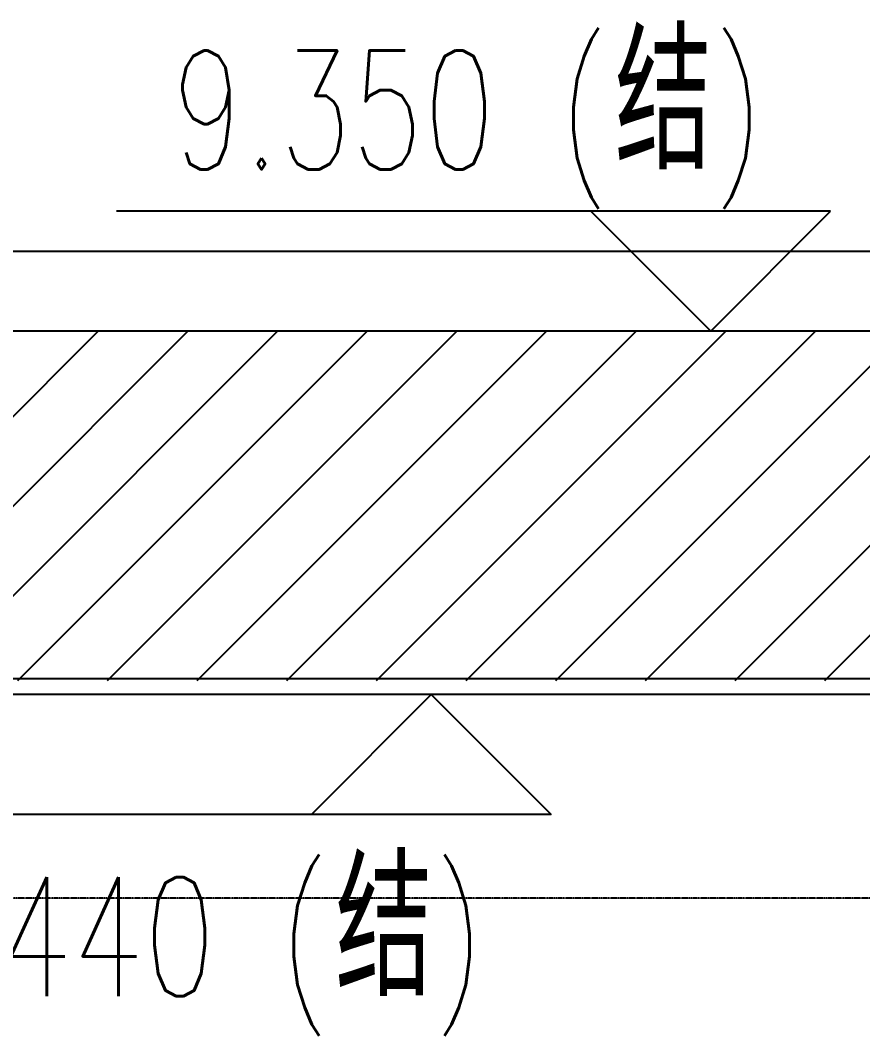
# Model space of a CAD drawing. Extents: x 220580 to 2027826, y -309201 to 71987.
# Drawn here: x 350300 to 352410, y -216443 to -213901 of the extents above; entities that cross this region are included whole.
import ezdxf

# ---------------------------------------------------------------- set-up
doc = ezdxf.new("R2010")
doc.units = 0
for name, pattern in [('__DASH', [0.35, 0.25, -0.1]), ('DASH', [0.35, 0.25, -0.1]), ('DOTE', [2.42, 2, -0.2, 0.02, -0.2])]:
    doc.linetypes.add(name, pattern=pattern)
for name, color, linetype in [('A-AXIS-DOTE', 14, 'DOTE'), ('A-HATCH-1', 252, 'Continuous'), ('A-LIN-V', 9, 'Continuous'), ('DIM_ELEV', 3, 'Continuous'), ('FHSGH10105-主梁-04', 7, 'Continuous'), ('FHSGH10105-主梁-06', 7, 'Continuous'), ('PUB_TEXT', 7, 'Continuous')]:
    doc.layers.add(name, color=color, linetype=linetype)
doc.styles.add('_TCH_DIM', font='SIMPLEX', dxfattribs={"bigfont": 'GBCBIG'})

# ---------------------------------------------------------------- blocks, each defined once
blk = doc.blocks.new('b234swerwr')
at = {"layer": 'A-HATCH-1'}
h = blk.add_hatch(dxfattribs=at)
h.set_pattern_fill('ANSI31', color=4, scale=100)
h.set_pattern_definition([(45, (174105, -2000), (-112.253202, 112.253202), [])])
h.paths.add_polyline_path([(-1570355.4, 576982.5), (-1562570.6, 576982.5), (-1562570.6, 576107.5), (-1570355.4, 576107.5)])
at = {"color": 6, "linetype": 'DASH'}
blk.add_line((-1570255.4, 577182.5), (-1562425.4, 577182.5), dxfattribs=at)
at = {"layer": 'FHSGH10105-主梁-04', "color": 4, "linetype": 'Continuous'}
blk.add_line((-1562570.6, 576982.5), (-1570355.4, 576982.5), dxfattribs=at)
at = {"layer": 'FHSGH10105-主梁-06', "color": 4, "linetype": 'Continuous'}
for p, q in [((-1562824.4, 576111.8), (-1570355.4, 576111.8)), ((-1562831.1, 576072.5), (-1570355.4, 576072.5))]:
    blk.add_line(p, q, dxfattribs=at)

msp = doc.modelspace()

# ---------------------------------------------------------------- linework, layer by layer
at = {"layer": 'A-AXIS-DOTE', "linetype": '__DASH', "ltscale": 2}
msp.add_line((388448.2, -216099.2), (286072.5, -216099.2), dxfattribs=at)
at = {"layer": 'DIM_ELEV'}
for p, q in [((352329.4, -214379), (350541.4, -214379)), ((352029.4, -214679), (351729.4, -214379)), ((352029.4, -214679), (352329.4, -214379)), ((352729.4, -214679), (351729.4, -214679)), ((351329.5, -215589), (351029.5, -215889)), ((352029.5, -215589), (351029.5, -215589)), ((351329.5, -215589), (351629.5, -215889)), ((351629.5, -215889), (349841.5, -215889))]:
    msp.add_line(p, q, dxfattribs=at)

# ---------------------------------------------------------------- block references
at = {"layer": 'A-LIN-V'}
msp.add_blockref('b234swerwr', (1917553.6, -791661.5), dxfattribs=at)

# ---------------------------------------------------------------- texts
at = {"layer": 'PUB_TEXT', "style": '_TCH_DIM'}
for p in [(351789.4, -214274), (351089.5, -216344)]:
    msp.add_text('结', height=337.6, dxfattribs=at).set_placement(p)
at = {"layer": 'PUB_TEXT', "style": '_TCH_DIM', "width": 0.705882}
for s, p in [('(', (351649.4, -214274)), (')', (352035.2, -214274)), ('9.350', (350679.4, -214274)), ('(', (350949.5, -216344)), (')', (351335.2, -216344)), ('8.440', (349979.5, -216344))]:
    msp.add_text(s, height=297.5, dxfattribs=at).set_placement(p)

doc.saveas('drawing.dxf')
